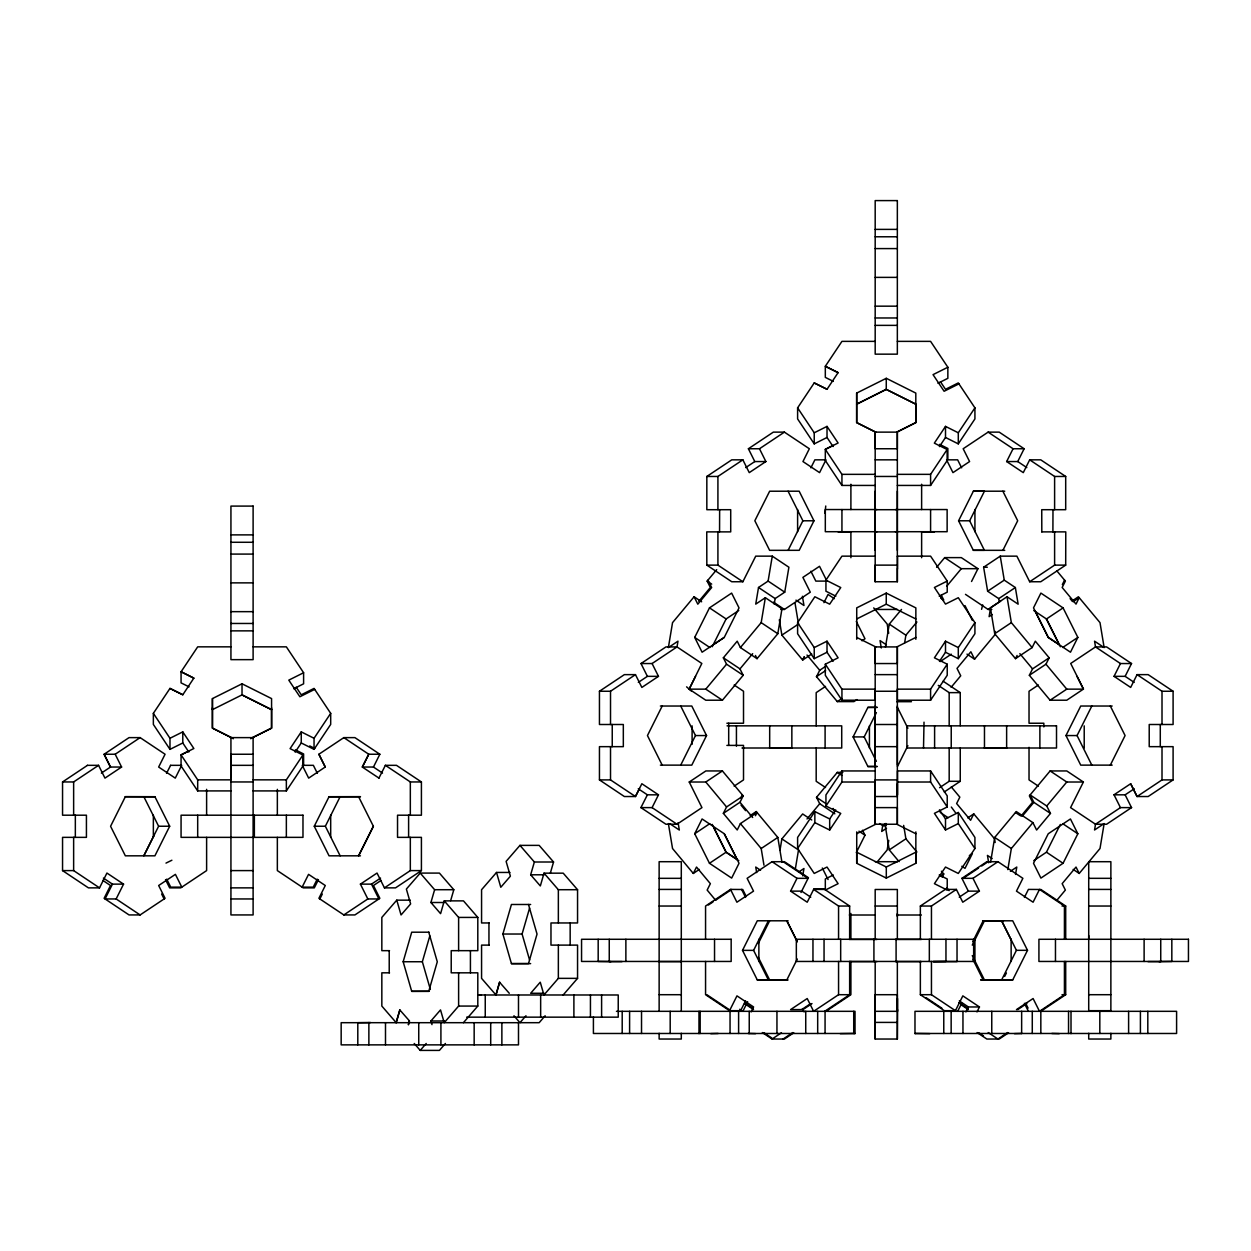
<?xml version="1.0" encoding="UTF-8"?>
<svg xmlns="http://www.w3.org/2000/svg" width="1251" height="1251" viewBox="0 0 1251 1251"><rect width="100%" height="100%" fill="white"/><g stroke="black" fill="none" stroke-linecap="round" stroke-linejoin="round"><path stroke-width="1.5" d="M212.451 707.785L212.435 728.098L233.296 738.575L212.435 728.098L212.435 698.59L242.022 683.797L271.576 698.59L271.576 728.129L250.685 738.559M271.576 707.8L271.576 728.113L250.716 738.543M875.184 556.148L841.939 556.148L825.941 580.136L840.75 587.548L829.679 604.17L814.854 596.758L797.606 622.638L797.606 633.725L814.229 658.667L827.02 652.256L827.02 641.184L814.229 647.58L814.229 658.667M825.316 664.203L825.316 675.29L841.939 700.216L875.184 700.216L875.184 689.145L841.939 689.145L825.316 664.203L838.107 657.807L827.02 641.184M825.941 580.136L825.941 591.223L835.824 596.164M841.939 700.216L841.939 689.145M856.716 639.261L856.732 607.861L886.255 593.099L915.857 607.892L915.841 639.277M915.857 831.899L915.841 863.284L886.302 878.093L856.716 863.284L856.732 831.884M897.342 961.456L897.342 1039.034L875.184 1039.034L875.028 1009.604M897.514 998.533L897.514 1011.324L875.028 1011.324L875.184 994.701L897.342 994.701L897.342 1011.324M875.028 807.614L897.342 807.614L897.342 824.237L875.184 824.237L875.028 794.823M897.342 779.905L897.342 796.527L875.184 796.527L875.184 779.905L897.342 779.905L897.342 646.923L875.184 646.923L875.184 663.468M875.184 765.127L875.184 706.033M897.342 565.124L897.342 581.746L875.184 581.746L875.184 565.124L897.342 565.124L897.342 432.127L875.184 432.127L875.184 448.749L897.342 448.749L897.342 432.127M875.184 550.346L875.184 491.205M856.732 618.948L886.255 604.17L886.255 593.099M897.342 1039.034L897.514 1009.604M897.342 916.42L897.342 913.558M897.342 765.127L897.342 706.033M897.342 663.468L897.342 646.923M897.342 550.346L897.342 491.205M915.81 404.167L886.224 389.374L856.669 404.182L886.224 389.374L915.81 404.182L915.81 422.619L896.67 432.205L915.81 422.603L915.81 393.095L886.271 378.302L856.669 393.095L856.669 422.603L875.809 432.205L856.669 422.603L856.669 393.095M930.588 689.145L897.342 689.145L897.342 700.216L930.588 700.216L930.588 689.145L947.226 664.203L934.419 657.807L945.506 641.184L958.297 647.58L958.297 658.667L945.506 652.256L945.506 641.184M947.226 664.203L947.226 675.29L930.588 700.216M897.342 556.148L930.588 556.148L947.226 581.09L947.226 592.161L939.22 596.164M947.226 581.09L934.419 587.485L945.506 604.108L958.297 597.712L974.92 622.638L974.92 633.725L958.297 658.667M1088.714 939.235L1088.714 935.576M230.778 767.035L230.935 754.244L253.109 754.244M824.956 513.332L825.754 505.998M924.02 722.171L923.519 748.004M677.057 646.72L677.979 641.184L668.378 647.58L672.538 622.638L694.102 596.758L701.655 601.794M765.878 461.556L754.791 461.556L748.395 448.749L759.482 448.749L765.878 461.556L749.255 472.628L742.859 459.836L731.772 459.836L706.831 476.459L706.831 509.704L730.709 509.704L730.709 531.878L706.752 531.878L706.831 565.124L731.772 581.746L742.859 581.746L755.729 556.148L772.274 556.148L768.114 581.09L758.513 587.485L755.745 604.108L765.346 597.712L781.969 608.784L777.809 633.725L757.043 658.667L740.404 647.58L737.214 641.184L723.359 657.807L726.565 664.203L743.188 675.29L722.406 700.216L705.783 700.216L689.16 689.145L701.827 663.468L677.01 646.923L665.939 646.923L640.997 663.546L647.393 676.338L658.479 676.338L652.084 663.546L640.997 663.546M740.404 647.58L761.187 622.638L765.346 597.712M774.213 604.108L775.151 598.572L784.737 592.161L788.896 567.235L772.274 556.148M779.967 850.399L781.875 838.889L802.657 813.963L811.727 819.999M795.308 869.164L798.513 849.976L781.875 838.889M802.72 875.903L803.955 868.522L799.154 871.712M885.442 647.127L889.273 624.108L901.502 609.44M904.629 642.858L905.896 635.195L916.905 621.982M882.659 825.863L881.72 831.446L886.521 828.24M888.757 840.391L887.162 849.976L877.17 861.97M990.354 609.206L989.119 616.649L992.324 614.522M995.202 631.348L994.561 635.195L974.576 659.183L967.007 654.132M990.557 862.361L994.717 837.435L1016.281 811.555L1032.904 822.626L1036.61 830.038L1050.465 813.416L1046.759 806.004L1030.136 794.932L1033.842 802.329L1050.465 813.416M1007.821 869.617L1011.34 848.522L1032.904 822.626M1015.546 874.433L1016.782 867.052L1010.386 871.322M1095.485 824.44L1094.562 829.976L1104.148 823.58L1100.004 848.522L1079.222 873.448L1073.17 869.414M981.566 609.315L982.707 604.905M408.358 1024.632L409.374 1020.988M396.082 1022.692L399.788 1009.901L409.515 1020.988L408.467 1024.632M399.929 1009.901L396.223 1022.692L381.836 1006.07L381.836 972.825L389.514 972.825M463.417 1022.692L477.804 1006.07L477.804 972.825L451.22 972.825L451.22 950.666L477.804 950.666L477.804 917.421L463.48 900.876L444.277 900.876L440.587 913.668L430.923 902.503L434.613 889.711L420.227 873.089L406.372 889.07L410.641 903.894L401.055 914.966L396.77 900.157L410.219 900.157M450.641 900.673L453.816 889.711L439.414 873.089L420.227 873.089M489.25 945.115L481.572 945.115L481.572 978.36L495.975 994.983L499.524 982.191L509.266 993.278M495.975 994.983L499.665 982.191M563.153 994.983L577.555 978.36L577.555 945.115L550.972 945.115L550.972 922.957L577.555 922.957L577.555 889.711L563.216 873.167L544.029 873.167L540.338 885.958L530.659 874.793L534.365 862.002L519.963 845.379L506.108 861.376L510.392 876.185L500.791 887.272L496.522 872.447L509.955 872.447M550.393 872.963L553.552 862.002L539.165 845.379L519.963 845.379M428.984 991.339L411.704 991.339L403.166 961.738L411.704 932.198L428.984 932.198M430.36 989.478L422.353 961.738L429.828 935.889M530.643 963.63L511.44 963.63L502.902 934.028L511.44 904.489L530.643 904.489M529.564 959.924L522.089 934.028L529.564 908.179M804.205 656.884L802.657 660.043L781.875 635.117L779.326 619.761M680.716 765.127L695.478 735.557L680.716 706.033M660.372 706.033L691.787 706.033L706.549 735.557L691.787 765.127L660.372 765.127M823.94 602.669L828.037 594.46L834.37 598.682M1059.347 644.812L1048.26 637.416L1033.514 607.861L1040.895 593.099L1063.084 607.892L1077.846 637.416L1070.481 652.209L1048.275 637.416L1035.234 611.364M1110.325 765.127L1125.087 735.557L1110.325 706.033M125.335 796.731L110.573 826.285L125.35 855.825L154.905 855.825L169.698 826.239L154.921 796.731L125.366 796.684L154.921 796.731M87.492 765.331L62.55 781.953L62.55 815.199L86.428 815.199L86.428 837.357L62.55 837.357L62.55 870.602L88.43 887.866L99.517 887.866L106.929 873.057L123.552 884.129L116.14 898.953L105.053 898.953L112.465 884.129L123.552 884.129M166.524 773.321L170.605 765.331M143.849 796.731L158.611 826.239L143.818 855.825L154.248 834.98M360.46 855.825L329.06 855.825L314.267 826.239L329.029 796.731L360.429 796.699L329.029 796.731M340.147 855.825L325.354 826.239L340.116 796.731M317.238 879.156L313.235 887.147L302.148 887.147L308.559 874.355L325.291 885.52L318.896 898.312L343.837 914.934L354.909 914.934L379.851 898.312L373.455 885.52L381.07 880.438M379.851 754.244L368.764 754.244L362.368 767.035L373.455 767.035L379.851 754.244L354.909 737.621L343.837 737.621L318.896 754.244L325.213 767.035L308.669 778.122L302.273 765.331L313.36 765.331L317.363 773.321M318.426 879.641L314.298 887.866L303.227 887.866L277.347 870.602L277.347 837.357M378.912 778.122L385.386 765.331L410.328 781.953L421.415 781.953L421.415 815.199L397.537 815.199L397.537 837.357L421.415 837.357L421.415 870.602L395.535 887.866L384.448 887.866L377.036 873.057L360.413 884.129L367.825 898.953L378.897 898.953L371.5 884.129L360.413 884.129M319.849 898.953L322.32 894.012M373.408 826.239L358.599 855.825L373.377 826.285L358.584 796.684M694.696 637.416L709.489 607.861L731.632 593.099L739.028 607.892L724.251 637.416L702.092 652.209L694.696 637.416L709.817 647.486M662.201 706.033L647.455 735.557L662.201 765.127M695.556 676.338L689.16 689.145L705.783 689.145L722.406 700.216M712.194 646.767L726.112 618.948L709.489 607.861M640.919 807.614L647.393 794.823L658.479 794.823L652.084 807.614L640.919 807.614L665.939 824.237L677.01 824.237L701.952 807.614L689.238 782.016L705.861 770.944L722.406 770.944L743.188 795.871L739.982 802.266L723.359 813.353L737.214 829.976L740.404 823.58L757.043 812.493L755.432 815.699M810.883 467.827L814.886 459.836L825.973 459.836L819.577 472.628L802.954 461.556L809.35 448.749L784.408 432.127L773.337 432.127L748.395 448.749M788.114 550.315L802.876 520.791L788.083 491.205M813.963 520.791L799.201 550.315L769.631 550.346L754.838 520.744L769.646 491.221L799.17 491.205L813.963 520.791L802.876 520.791M694.712 833.729L702.092 818.967L724.282 833.76L739.028 863.284L731.663 878.093L709.473 863.284L694.712 833.729L709.817 823.658M668.378 823.58L672.538 848.522L693.304 873.448L696.51 867.052L710.365 883.675L707.159 890.071L715.713 900.345M723.359 813.353L726.565 806.958L743.188 795.871M804.268 656.853L802.657 660.043L811.727 654.007M740.905 797.888L742.39 794.932M856.935 699.59L853.917 701.608L837.294 701.608L816.512 676.666L819.718 670.27L825.754 666.236M754.76 814.51L756.245 811.555L777.809 837.435L781.969 862.361M797.278 959.032L786.832 979.924L757.277 979.893L742.515 950.369L757.308 920.783L788.099 920.814M958.579 520.791L973.372 491.205L984.443 491.205L969.65 520.791L984.412 550.315L973.341 550.315L958.579 520.791L969.65 520.791M867.913 766.519L877.139 766.503L867.913 766.519L853.104 736.917L867.913 707.394L877.139 707.378L867.913 707.394M768.364 979.893L753.602 950.369L768.395 920.783M758.325 943.442L769.646 920.814M876.372 761.296L864.191 736.917L876.388 712.601M825.019 888.789L813.948 888.789L807.223 902.206L790.601 891.134L796.996 878.327L808.083 878.327L783.142 861.704M1006.648 461.556L1013.06 448.749L1024.131 448.749L1017.735 461.556L1006.648 461.556L1023.287 472.628L1029.682 459.836L1040.754 459.836L1065.696 476.459L1065.696 509.704L1041.739 509.704L1041.817 531.878M745.58 1000.816L740.639 1010.683L729.552 1010.683L736.964 995.874L753.587 1006.961L751.116 1011.903M801 892.51L808.396 877.702L784.408 861.704L772.07 861.704L747.128 878.327L753.524 891.134L736.902 902.206L730.506 889.414L705.564 906.037L705.564 939.282M747.645 1001.723L742.859 1011.324L739.732 1009.244M971.542 581.496L977.938 568.689L961.315 557.618L944.693 557.618L936.608 567.313M1002.895 550.346L1017.688 520.744L1002.88 491.221M897.467 766.488L907.882 745.659M856.31 852.572L864.988 835.215L862.533 830.273M1041.739 531.878L1065.774 531.878L1065.696 565.124L1040.754 581.746L1029.682 581.746L1016.875 556.148L1000.253 556.148L1004.256 580.136L1015.359 587.548L1018.142 604.17L1007.024 596.758L990.401 607.845L994.717 633.725L1015.499 658.667L1017.094 655.461M1062.349 584.577L1064.57 580.136M1015.499 658.667L1032.122 647.58L1035.312 641.184L1049.167 657.807L1045.977 664.203L1029.354 675.29L1050.121 700.216L1066.759 700.216L1083.491 689.051L1070.7 663.468L1095.516 646.923L1106.603 646.923L1131.53 663.546L1125.134 676.338L1114.047 676.338L1120.443 663.546L1131.53 663.546M1029.354 675.29L1032.544 668.878L1049.167 657.807M942.128 877.17L943.739 873.98L941.424 871.212M995.17 842.502L994.561 838.811L973.778 813.885L970.588 820.281L956.624 803.533L959.83 797.137L951.307 786.926M1112.17 765.127L1080.739 765.127L1065.977 735.557L1080.739 706.033L1112.17 706.033M972.746 941.675L983.192 920.783L1003.458 920.783M972.262 945.146L984.443 920.814M1091.826 765.127L1077.064 735.557L1091.826 706.033M920.361 961.456L920.361 994.701L944.349 1010.683L955.436 1010.683L962.832 995.874L979.455 1006.961L976.984 1011.903M957.64 1011.324L961.722 1003.318M965.913 1011.903L968.383 1006.961L979.455 1006.961M1060.348 824.425L1046.43 852.212L1033.779 860.657M1024.413 897.42L1028.416 889.414L1040.879 889.492L1065.696 906.037L1065.696 939.282M1021.004 816.121L1032.544 802.266L1029.354 795.871L1050.121 770.944L1066.759 770.944L1083.382 782.016L1070.575 807.614L1095.516 824.237L1106.603 824.237L1131.53 807.614L1125.134 794.823L1114.047 794.823L1120.443 807.614L1131.608 807.614M1113.969 794.823L1130.669 783.736L1137.065 796.527L1148.152 796.527L1173.094 779.905L1173.094 746.659L1149.216 746.659L1149.216 724.501L1173.094 724.501L1173.094 691.256L1148.152 674.633L1137.065 674.633L1130.669 687.425L1114.047 676.338M1011.183 939.923L1001.613 920.783L1016.422 950.322L1001.629 979.924L1012.716 979.924L1027.509 950.322L1012.7 920.799L982.598 920.814M1004.647 976.452L1006.398 972.981M1063.069 863.284L1077.846 833.76L1070.434 818.967L1048.244 833.76L1033.514 863.284L1040.91 878.093L1063.069 863.284L1046.446 852.197M639.511 788.537L635.461 796.527L624.374 796.527L599.448 779.905L599.448 746.659L623.326 746.659L623.326 724.501L599.448 724.501L599.448 691.256L624.374 674.633L635.461 674.633L641.857 687.425L658.479 676.338M169.98 749.365L169.98 738.278L182.787 731.882L182.787 742.969L169.98 749.365L153.357 724.423L153.357 713.351L169.98 688.41L182.787 694.727M301.256 731.882L301.256 742.969L314.048 749.365L314.048 738.278L301.256 731.882L290.091 748.63L302.898 755.025L302.898 766.112L286.354 790.913L253.109 790.913M295.173 752.101L301.256 742.969M286.354 790.913L286.354 779.842L302.898 755.025M314.048 738.278L330.686 713.351L314.048 688.41L301.256 694.805L296.19 687.19M314.048 749.365L330.686 724.423L330.686 713.351M814.229 443.87L814.229 432.783L827.02 426.388L827.02 437.475L814.229 443.87L797.606 418.929L797.606 407.857L814.229 382.915L827.02 389.233M945.506 426.388L945.506 437.475L958.297 443.87L958.297 432.783L945.506 426.388L934.341 443.135L947.132 449.531L947.132 460.618L930.588 485.435L897.342 485.435M939.423 446.607L945.506 437.475M930.588 485.435L930.588 474.348L947.132 449.531M958.297 432.783L974.92 407.857L958.297 382.915L945.506 389.311L940.424 381.711M958.297 443.87L974.92 418.929L974.92 407.857M814.854 811.555L814.854 822.626L829.679 830.038L829.679 818.952L814.854 811.555L797.606 837.435L797.606 848.522L814.229 873.448L827.02 867.052L838.107 883.675L825.316 890.071L825.316 879L833.307 874.996M875.184 770.944L841.939 770.944L825.941 794.932L825.941 806.004L840.75 813.416L829.679 830.038M797.606 848.522L814.854 822.626M825.941 806.004L841.939 782.016L841.939 770.944M829.679 818.952L835.715 809.882M939.454 661.326L945.506 652.256M958.297 647.58L974.92 622.638M958.297 812.493L958.297 823.58L945.506 829.976L945.506 818.889L958.297 812.493L974.92 837.435L974.92 848.522L958.297 873.448L945.506 867.052L934.419 883.675L947.226 890.071L947.226 879L939.22 874.996M698.824 601.34L710.365 587.485L707.159 581.09L716.698 569.643M705.783 689.145L726.565 664.203M743.188 675.29L739.982 668.878L752.68 653.648M946.647 586.297L961.315 568.689L977.938 568.689M834.824 813.807L819.718 803.736L816.512 797.34L837.294 772.399L842.83 772.399M807.02 818.967L819.718 803.736M951.135 687.299L960.721 675.806L957.015 668.394L970.87 651.771L974.576 659.183M1022.302 816.184L1033.842 802.329M1046.759 806.004L1066.759 782.016L1083.382 782.016M1056.814 900.345L1065.367 890.071L1062.162 883.675L1076.016 867.052L1079.222 873.448M396.77 900.157L381.836 917.421L381.836 950.666L389.514 950.666M496.522 872.447L481.572 889.711L481.572 922.957L489.25 922.957M431.986 1024.632L430.923 1020.988L440.524 1009.901L444.214 1022.692L458.617 1006.07L458.617 972.825M414.222 1043.475L420.227 1050.402L426.216 1043.475M445.419 1043.475L439.414 1050.402L420.227 1050.402M513.958 1015.765L519.963 1022.692L525.967 1015.765M558.353 945.115L558.353 978.36L543.95 994.983L540.26 982.191L530.659 993.278L544.107 993.278M545.155 1015.765L539.165 1022.692L519.963 1022.692M62.55 781.953L73.637 781.953L98.563 765.331L104.959 778.122L121.597 767.035L115.186 754.244L104.114 754.244L110.432 767.035L121.597 767.035M115.186 754.244L140.128 737.621L165.069 754.244L158.658 767.035L175.281 778.122L181.692 765.331L170.527 765.331M101.362 773.087L110.51 767.035L104.114 754.244L129.041 737.621L140.128 737.621M706.831 476.459L717.918 476.459L742.859 459.836M759.482 448.749L784.408 432.127M745.721 467.593L754.791 461.556M102.895 880.438L110.51 885.52L104.114 898.312L129.041 914.934L140.128 914.934L165.069 898.312L158.658 885.52L175.406 874.355L181.802 887.147L170.73 887.147L166.727 879.156M1024.131 448.749L999.205 432.127L988.118 432.127L963.176 448.749L969.588 461.556L952.965 472.628L946.554 459.836L957.64 459.836L961.644 467.827M599.448 691.256L610.519 691.256L635.461 674.633M652.084 663.546L677.01 646.923M726.065 618.979L738.762 610.504M638.323 682.389L647.393 676.338M714.743 643.765L724.251 637.416M371.5 884.129L380.57 878.093M780.718 609.456L784.408 609.456L810.288 592.192L802.892 577.383L819.514 566.296L826.098 579.463M343.837 914.934L367.825 898.953M384.448 887.866L410.328 870.602L421.415 870.602M781.875 635.117L798.513 624.03L794.995 602.935M861.97 640.793L864.988 638.776L856.31 621.419M816.387 676.744L825.582 670.63M999.361 602.325L998.736 598.619L987.633 591.223L983.63 567.235L1000.253 556.148M825.535 686.392L816.184 692.632L816.184 725.877M987.633 591.223L1004.256 580.136M689.238 782.016L705.783 782.016L722.406 770.944M837.294 701.608L841.829 698.574M998.736 598.619L1015.359 587.548M965.475 594.35L988.118 609.456L1000.581 601.137M1029.682 581.746L1054.609 565.124L1065.696 565.124M734.165 786.144L743.516 779.905L743.516 745.393L726.878 745.393M940.205 661.576L951.292 654.179M994.717 633.725L1011.34 622.638L1007.024 596.758M750.193 815.574L756.245 811.555M1072.388 600.793L1078.425 596.758L1100.004 622.638L1104.148 647.58L1094.562 641.184L1095.485 646.72M1033.779 610.519L1046.462 618.979L1063.084 607.892M1073.17 601.731L1079.222 597.712L1076.016 604.108L1062.162 587.485L1065.367 581.09L1056.814 570.816M693.304 873.448L699.356 869.414M709.473 863.284L726.096 852.212L738.778 860.657M763.954 865.145L761.187 848.522L777.809 837.435M1062.725 647.486L1077.846 637.416M708.379 905.005L713.039 901.908M716.135 899.829L731.647 889.492M1038.377 685.016L1029.026 691.256L1029.026 723.234L1043.834 723.234L1043.834 726.925M1050.121 700.216L1066.759 689.145L1083.382 689.145L1076.97 676.338M879.562 823.549L882.674 825.629L885.911 823.471M939.579 787.692L949.181 781.296L960.252 781.296L960.252 748.051M944.27 791.961L960.252 781.296M899.062 861.626L889.273 849.898L905.896 838.811L903.66 825.394M967.742 817.904L973.778 813.885M969.353 855.59L972.387 853.573L965.006 868.366L961.831 866.255M940.705 875.997L943.739 873.98M920.361 939.282L920.361 906.037L945.303 889.414L956.374 889.414L962.77 902.206L979.408 891.134L972.997 878.327L961.925 878.327L968.321 891.134L979.408 891.134M961.925 878.327L986.851 861.704L997.938 861.704L1022.88 878.327L1016.469 891.134L1033.091 902.206L1039.503 889.414L1064.429 906.037L1064.429 939.282M964.13 877.702L978.517 868.1M981.722 865.973L988.118 861.704M920.361 906.037L931.448 906.037L956.374 889.414M972.997 878.327L997.938 861.704M959.251 897.17L968.321 891.134M810.757 1003.568L801.688 1009.604L790.601 1009.604L807.223 998.533L813.619 1011.324L838.561 994.701L849.648 994.701L849.648 961.456M802.954 1009.604L812.008 1003.568M1125.134 794.823L1134.282 788.771M762.359 1032.56L772.07 1039.034L781.422 1032.794M1095.516 824.237L1120.443 807.614M1173.094 779.905L1162.007 779.905L1137.065 796.527L1130.669 783.736M783.142 1039.034L792.853 1032.56M824.706 1011.324L849.648 994.701M793.76 1032.794L784.408 1039.034L772.07 1039.034M825.973 1011.324L850.899 994.701L850.899 961.456M1016.469 1009.604L1033.091 998.533L1039.503 1011.324L1064.429 994.701L1064.429 961.456M1017.735 1009.604L1026.805 1003.568M1007.649 1032.56L997.938 1039.034L988.227 1032.56M1008.556 1032.794L999.205 1039.034L986.851 1039.034L977.156 1032.56M1040.754 1011.324L1065.696 994.701L1065.696 961.456M896.732 646.986L915.841 637.416M856.716 863.284L856.716 852.212L886.302 867.006L915.841 852.197L915.841 863.284M212.467 709.63L242.022 694.884L271.576 709.661L242.022 694.884L242.022 683.797M253.109 646.845L286.354 646.845L303.602 672.741L288.793 680.137L299.88 696.76L314.689 689.364M293.735 688.754L303.602 683.812L303.602 672.741M897.342 341.367L930.588 341.367L947.851 367.247L933.043 374.643L944.114 391.266L958.938 383.869M189.073 750.819L181.067 754.822L181.067 765.987L197.689 790.913L230.935 790.913M937.969 383.259L947.851 378.318L947.851 367.247M833.307 445.34L825.316 449.328L825.316 460.493L841.939 485.435L875.184 485.435M856.732 833.729L875.841 824.174M897.514 794.823L897.514 770.944L930.588 770.944L947.226 795.871L947.226 806.958L934.419 813.353L945.506 829.976M894.934 862.658L898.406 860.907M165.992 863.096L171.887 860.235M710.787 1033.654L718.183 1033.482M1014.467 1033.654L1021.848 1033.482M1159.036 961.612L1171.827 961.456L1171.827 939.282M370.593 1022.536L357.802 1022.692L357.802 1044.866M840.25 1033.654L855.027 1033.482L593.412 1033.482L593.412 1016.86M511.44 963.63L528.501 963.598L537.039 934.075L528.485 904.489M1002.911 979.924L980.753 979.955L984.443 979.955L972.262 955.592M411.704 991.339L428.765 991.292L437.287 961.784L428.749 932.198M875.184 229.386L897.342 229.386M875.184 236.783L897.342 236.783M875.184 248.589L897.342 248.589M875.184 277.378L897.342 277.378M875.184 306.167L897.342 306.167M875.184 317.973L897.342 317.973M875.184 325.369L897.342 325.369M875.184 341.367L841.939 341.367L825.316 366.293L825.316 377.38L833.307 381.383M875.184 459.836L897.342 459.836M827.02 426.388L838.107 443.01L825.316 449.406L841.939 474.348L875.184 474.348M897.342 474.348L930.588 474.348M875.184 476.459L897.342 476.459M1029.682 459.836L1054.609 476.459L1065.696 476.459M973.372 491.205L1004.741 491.205M877.014 509.548L825.316 509.548L825.316 531.706L877.014 531.706M895.466 509.548L947.132 509.548L947.132 531.706L895.466 531.706M897.514 509.704L875.028 509.704L875.028 531.878L897.514 531.878M838.107 531.878L850.899 531.878L850.899 557.727M934.419 531.878L921.627 531.878L921.627 557.727M230.935 534.881L253.109 534.881M230.935 542.277L253.109 542.277M230.935 554.084L253.109 554.084M706.831 565.124L717.918 565.124L742.859 581.746M983.63 567.235L987.32 567.235M826.911 581.105L815.84 581.105L810.898 571.238M230.935 582.872L253.109 582.872M875.184 609.456L897.342 609.456M988.118 609.456L991.808 609.456M230.935 611.661L253.109 611.661M230.935 623.467L253.109 623.467M230.935 630.864L253.109 630.864M230.935 646.845L197.689 646.845L181.067 671.787L193.858 678.183M875.184 663.546L897.342 663.546M875.184 674.633L897.342 674.633M875.184 691.256L897.342 691.256M1137.065 674.633L1162.007 691.256L1173.094 691.256M938.266 685.36L949.181 692.632L960.252 692.632L960.252 725.721M896.67 701.686L911.447 701.686M726.878 723.234L743.516 723.234L743.516 691.256L734.165 685.016M875.184 724.501L897.342 724.501M727.066 725.846L841.72 725.846L841.72 748.004L741.984 748.004M695.478 735.557L706.549 735.557M1065.977 735.557L1077.064 735.557M853.104 736.917L864.191 736.917M875.184 746.659L897.342 746.659M87.398 765.331L98.563 765.331M253.109 765.331L230.778 765.331L230.778 778.122M385.308 765.331L396.473 765.331L421.415 781.953M182.787 731.882L193.858 748.505L181.067 754.9L197.689 779.842L230.935 779.842M253.109 779.842L286.354 779.842M599.448 779.905L610.519 779.905L635.461 796.527L641.857 783.736L658.479 794.823M230.935 781.953L253.109 781.953M841.939 782.016L875.184 782.016M897.514 782.016L930.588 782.016L947.226 806.958M882.674 825.629L886.38 825.629M158.611 826.239L169.698 826.239M314.267 826.239L325.354 826.239M875.184 861.704L897.342 861.704M534.365 862.002L553.552 862.002M62.55 870.602L73.637 870.602L99.517 887.866M230.935 870.602L253.109 870.602M530.659 874.793L544.107 874.793M659.136 878.327L681.295 878.327M1088.714 878.327L1110.872 878.327M230.935 887.866L253.109 887.866M659.136 889.414L681.295 889.414M730.506 889.414L742.734 889.492L745.924 895.888M1088.714 889.414L1110.872 889.414M434.613 889.711L453.816 889.711M544.029 873.167L558.353 889.711L577.555 889.711M790.601 891.134L801.688 891.134L810.757 897.17M230.935 898.953L253.109 898.953M430.923 902.503L444.355 902.503M659.136 906.037L681.295 906.037M849.648 906.037L824.706 889.414L813.619 889.414L838.561 906.037L849.648 906.037L849.648 939.282M875.184 906.037L897.342 906.037M1062.005 906.037L1065.696 906.037M1088.714 906.037L1110.872 906.037M849.32 915.013L875.184 915.013M897.342 915.013L921.362 915.013M444.277 900.876L458.617 917.421L477.804 917.421M502.902 934.028L522.089 934.028M849.32 939.454L877.014 939.454M895.466 939.454L921.362 939.454M1016.422 950.322L1027.509 950.322M742.515 950.369L753.602 950.369M403.166 961.738L422.353 961.738M622.06 961.612L609.253 961.612L609.253 939.282M659.136 961.612L681.295 961.612M849.32 961.612L877.014 961.612M895.466 961.612L921.362 961.612M1147.949 961.612L1160.74 961.612L1160.74 939.282M558.353 978.36L577.555 978.36M757.277 979.893L786.848 979.893M1003.49 979.908L983.161 979.924L972.731 959.064M477.726 994.826L481.416 994.826M659.136 994.701L681.295 994.701M920.361 994.701L931.448 994.701L955.436 1010.683M1062.005 994.701L1065.696 994.701M1088.714 994.701L1110.872 994.701M477.726 994.983L618.229 994.983L618.229 1017.157L466.67 1017.157M458.617 1006.07L477.804 1006.07M1088.714 1010.683L1110.872 1010.683M616.446 1011.324L855.027 1011.324L855.027 1033.654M430.923 1020.988L444.355 1020.988M875.184 1022.411L897.342 1022.411M973.341 550.315L1004.741 550.331M788.083 979.955L769.615 979.924L758.325 957.359M981.3 979.908L1012.716 979.924M929.743 1033.654L914.981 1033.482L1176.597 1033.482L1176.597 1011.324L914.981 1011.324L914.981 1033.654M610.973 961.612L598.181 961.456L598.181 939.282M1051.825 1033.482L1059.206 1033.654M748.145 1033.482L755.541 1033.654M838.107 372.689L825.316 366.293L838.107 372.61L827.02 389.311L814.229 382.915M939.626 444.355L947.851 448.468L947.851 459.555M886.255 604.17L915.857 618.979M856.716 637.416L875.856 646.986M896.701 824.19L915.857 833.76M309.748 745.94L314.689 748.411M189.073 686.862L181.067 682.874L181.067 671.709L193.858 678.105L182.787 694.805L169.98 688.41M295.377 749.834L303.602 753.962L303.602 765.033M988.118 432.127L1013.06 448.749M1017.735 461.556L1026.805 467.593M1095.516 646.923L1120.443 663.546M1125.134 676.338L1134.204 682.389M944.693 557.618L961.315 568.689M940.705 598.009L943.739 600.027L941.331 595.226M889.273 624.108L905.896 635.195M943.113 681.201L960.252 692.632M886.396 644.844L880.047 640.606L881.283 648.002M768.114 581.09L784.737 592.161M795.949 600.152L803.955 605.484L802.407 596.258M1050.121 770.944L1066.759 782.016M758.513 587.485L775.151 598.572M773.509 602.169L784.408 609.456M1038.377 786.144L1029.026 779.905L1029.026 747.316M707.159 581.09L711.694 584.108M761.187 622.638L777.809 633.725M1062.725 823.69L1077.846 833.76M1015.499 812.493L1020.034 815.527M994.717 837.435L1011.34 848.522M723.359 657.807L739.982 668.878M940.189 812.415L948.102 817.701M992.215 858.577L987.446 855.403L988.681 862.783M837.294 772.399L841.829 775.432M825.535 787.52L816.184 781.296L816.184 748.051M816.512 797.34L825.582 803.377M858.952 831.18L864.988 835.215M772.07 861.704L796.996 878.327M959.314 1000.909L968.383 1006.961M638.245 788.771L647.393 794.823M760.545 870.258L755.745 867.052L756.667 872.588M958.923 1002.551L968.071 1008.603M960.768 1004.569L968.321 1009.604M713.914 827.896L726.08 852.197L737.167 859.609M652.084 807.614L677.01 824.237M669.801 823.69L679.324 830.038L678.089 822.658M926.303 997.813L941.878 1008.212M978.767 1032.794L983.442 1035.906M745.721 1003.568L753.274 1008.603M744.454 1003.568L753.524 1009.604M343.837 737.621L368.764 754.244L362.29 767.035L378.99 778.122M373.455 767.035L382.525 773.087M706.831 994.701L730.381 1010.401M763.986 1032.794L771.773 1037.986M730.506 1011.324L705.564 994.701L705.564 961.456M103.395 878.093L112.465 884.129M116.14 898.953L140.128 914.934M686.596 686.846L691.694 691.303M1070.105 598.619L1072.42 601.403M1011.34 622.638L1032.122 647.58M1045.977 664.203L1066.759 689.145M1019.846 653.648L1032.544 668.878M873.714 607.892L887.162 624.03L888.695 633.256M807.02 655.039L819.718 670.27M905.896 838.811L916.905 852.025M946.647 887.71L949.087 890.649M739.982 802.266L752.68 817.513M740.999 805.097L745.612 810.648M705.783 782.016L726.565 806.958M740.404 823.58L761.187 848.522M951.323 807.051L955.701 812.947M827.02 437.475L833.072 446.544M797.606 407.857L814.229 432.783M958.297 823.58L974.92 848.522M939.454 809.835L945.506 818.889M827.02 652.256L833.072 661.326M797.606 622.638L814.229 647.58M182.787 742.969L188.823 752.023M153.357 713.351L169.98 738.278M1046.415 618.948L1058.596 643.28M964.99 605.625L972.387 620.418M897.436 707.378L907.882 728.27M1025.679 1003.318L1028.072 1008.118M1024.413 1003.318L1028.416 1011.324M833.135 808.427L834.745 811.618M755.432 655.461L757.043 658.667M707.957 580.136L711.663 587.548L697.808 604.17L694.102 596.758M822.314 868.022L828.068 879.531M724.235 833.729L737.277 859.812M802.454 1008.603L804.096 1011.903M741.593 889.414L745.58 897.42M318.896 754.244L325.291 767.035M165.539 879.641L169.651 887.866L180.738 887.866L206.618 870.602L206.618 837.357M161.645 894.012L164.116 898.953M1046.462 618.979L1060.348 646.751M712.194 824.393L726.096 852.212M885.114 824.956L889.273 849.898M875.028 783.736L875.184 796.527M1162.007 691.256L1162.007 724.501M1162.007 746.659L1162.007 779.905M1160.287 724.501L1160.287 746.659M1147.808 1011.324L1147.808 1033.482M1144.118 939.282L1144.118 961.456M1140.412 1011.324L1140.412 1033.482M1128.605 1011.324L1128.605 1033.482M1110.872 1011.324L1110.872 861.704L1088.714 861.704L1088.714 1011.324M1110.872 1033.279L1110.872 1039.034L1088.714 1039.034L1088.714 1033.279M1099.817 1011.324L1099.817 1033.482M1084.21 725.846L1084.21 748.004M1071.012 1011.324L1071.012 1033.654M1068.542 1011.324L1068.542 1033.482M1055.469 939.282L1055.469 961.456M1054.609 476.459L1054.609 509.704M1054.609 531.878L1054.609 565.124M1052.982 509.704L1052.904 531.878M1040.832 1011.324L1040.832 1033.482M1039.878 725.846L1039.878 748.004M1032.278 1011.324L1032.278 1033.482M1021.645 1011.324L1021.645 1033.482M1011.136 939.282L1011.136 961.456M1006.633 725.846L1006.633 748.161L984.474 748.161L984.474 725.846M991.762 1011.324L991.762 1033.482M974.92 509.548L974.92 531.706M974.92 939.454L974.92 961.612M962.957 1011.324L962.957 1033.482M957.031 939.282L957.031 961.612L933.152 961.612L945.959 961.456L945.959 939.282M951.229 725.846L951.229 748.004M951.151 1011.324L951.151 1033.482M949.181 692.632L949.181 725.721M949.181 748.051L949.181 781.296M943.77 1011.324L943.77 1033.482M934.606 725.846L934.606 748.004M931.448 906.037L931.448 939.126M931.448 961.456L931.448 994.701M930.588 509.548L930.588 531.706M930.588 770.944L930.588 782.016M929.337 939.282L929.337 961.456M921.627 484.246L921.627 509.548M897.514 556.148L897.514 568.939M897.342 568.939L897.342 581.746M897.342 783.736L897.342 824.237M897.342 939.313L897.342 889.492L875.184 889.492L875.184 939.313M896.091 939.282L896.091 961.456M886.302 867.006L886.302 878.093M886.271 378.302L886.271 389.389M875.184 432.127L875.184 581.746M875.184 646.923L875.184 824.237M875.184 961.456L875.184 1039.034M875.028 998.533L875.028 1011.324M873.917 939.282L873.917 961.456M869.429 725.846L869.429 748.004M853.729 1011.324L853.729 1033.482M850.899 484.246L850.899 509.548M850.899 913.433L850.899 939.282M841.939 474.348L841.939 485.435M841.939 509.548L841.939 531.706M840.672 939.282L840.672 961.456M838.561 906.037L838.561 939.282M838.561 961.456L838.561 994.701M825.097 725.846L825.097 748.004M825.066 1011.324L825.066 1033.482M824.049 939.282L824.049 961.456M817.685 1011.324L817.685 1033.482M812.962 939.282L812.962 961.456M805.738 1011.324L805.738 1033.482M797.606 509.548L797.606 531.706M791.852 725.846L791.852 748.161L769.678 748.161L769.678 725.846M776.949 1011.324L776.949 1033.482M758.872 939.282L758.872 961.456M749.24 1011.324L749.24 1033.482M738.606 1011.324L738.606 1033.482M736.432 725.846L736.432 746.159M730.052 1011.324L730.052 1033.482M728.692 723.234L728.692 745.393M719.638 509.704L719.56 531.878M717.918 476.459L717.918 509.704M717.918 531.878L717.918 565.124M714.54 939.282L714.54 961.456M700.169 1011.324L700.169 1033.482M698.981 1011.324L698.981 1033.654M692.1 725.846L692.1 744.314M681.295 1011.324L681.295 861.704L659.136 861.704L659.136 1011.324M681.295 1033.279L681.295 1039.034L659.136 1039.034L659.136 1033.279M670.192 1011.324L670.192 1033.482M641.528 1011.324L641.528 1033.482M629.597 1011.324L629.597 1033.482M625.875 939.282L625.875 961.456M622.2 1011.324L622.2 1033.482M612.239 724.501L612.239 746.659M610.519 691.256L610.519 724.501M610.519 746.659L610.519 779.905M601.606 994.983L601.606 1017.157M590.441 994.983L590.441 1017.157M573.896 994.983L573.896 1017.157M570.159 922.957L570.159 945.115M558.353 889.711L558.353 922.957M540.651 994.983L540.651 1017.157M518.493 994.983L518.493 1017.157M501.87 1022.692L501.87 1044.866M490.705 1022.692L490.705 1044.866M488.953 922.957L488.953 945.115M485.247 994.983L485.247 1017.157M474.16 1022.692L474.16 1044.866M470.423 950.666L470.423 972.825M458.617 917.421L458.617 950.666M440.915 1022.692L440.915 1044.866M418.741 1022.692L418.741 1044.866M410.328 781.953L410.328 815.199M410.328 837.357L410.328 870.602M408.608 815.199L408.608 837.357M389.217 950.666L389.217 972.825M385.496 1022.692L385.496 1044.866M368.873 1022.536L368.873 1044.866M330.686 815.199L330.686 837.357M286.354 815.199L286.354 837.357M277.347 789.334L277.347 815.199M254.36 815.199L254.36 837.357M212.435 698.59L212.435 709.677M206.618 789.334L206.618 815.199M197.689 779.842L197.689 790.913M197.689 815.199L197.689 837.357M153.357 815.199L153.357 837.357M75.341 815.199L75.341 837.357M73.637 781.953L73.637 815.199M73.637 837.357L73.637 870.602M897.342 200.598L875.184 200.598L875.184 354.158L897.342 354.158L897.342 200.598M253.109 506.092L230.935 506.092L230.935 659.652L253.109 659.652L253.109 506.092M1056.516 725.846L906.897 725.846L906.897 748.004L1056.516 748.004L1056.516 725.846M253.109 737.621L230.935 737.621L230.935 914.934L253.109 914.934L253.109 737.621M302.977 815.199L181.067 815.199L181.067 837.357L302.977 837.357L302.977 815.199M731.163 939.282L581.559 939.282L581.559 961.456L731.163 961.456L731.163 939.282M973.653 939.282L796.34 939.282L796.34 961.456L973.653 961.456L973.653 939.282M1188.45 939.282L1038.924 939.282L1038.924 961.456L1188.45 961.456L1188.45 939.282M518.493 1022.692L341.163 1022.692L341.163 1044.866L518.493 1044.866L518.493 1022.692M797.262 941.675L786.816 920.783L797.278 941.643"/></g></svg>
